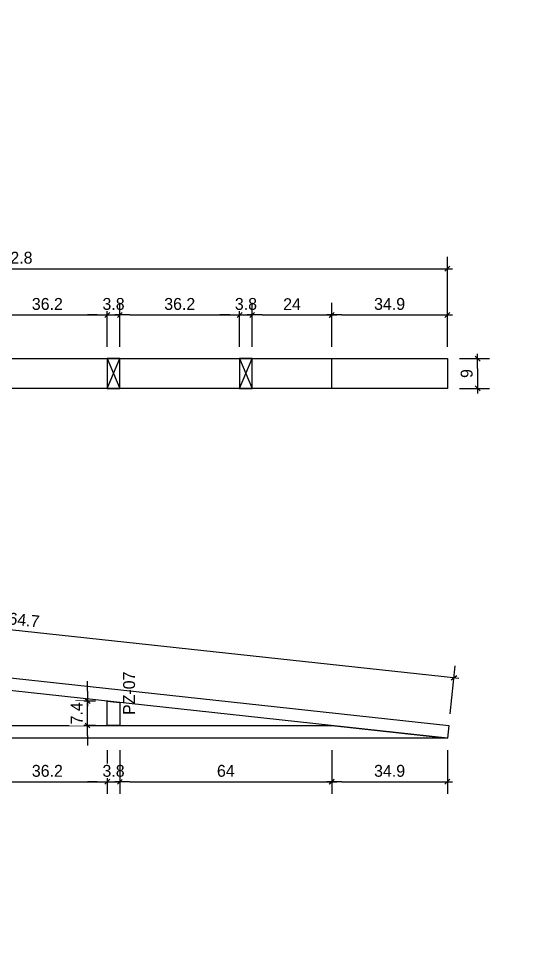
# Model space of a CAD drawing. Header units: millimetres. Extents: x 19458 to 19711, y 4351 to 4752.
# Drawn here: x 19500.92 to 19502.429, y 4520.102 to 4522.947 of the extents above; entities that cross this region are included whole.
import ezdxf

# ---------------------------------------------------------------- set-up
doc = ezdxf.new("R2010")
doc.units = ezdxf.units.MM
for name, color, linetype in [('0 @ 0.2', 7, 'Continuous'), ('cotas', 1, 'Continuous'), ('cotas @ 400', 1, 'Continuous'), ('cotas @ 500', 1, 'Continuous'), ('PANELES PARED', 2, 'Continuous'), ('TEXTO @ 0.2', 2, 'Continuous')]:
    doc.layers.add(name, color=color, linetype=linetype)
doc.styles.add('century gothic', font='GOTHIC.TTF')
doc.styles.add('COTAS SMC', font='GOTHIC.TTF')
doc.dimstyles.new('ANOTATIVE 100 SMCONSTRUCCIONES', dxfattribs={"dimscale": 0, "dimtxt": 0.18, "dimasz": 0.15, "dimexe": 0.18, "dimexo": 0.09, "dimgap": 0.1, "dimtad": 1, "dimzin": 0, "dimdsep": 46, "dimtxsty": 'century gothic', "dimblk1": 'FLECHA1', "dimblk2": 'FLECHA1', "dimsah": 1, "dimcen": 0.18, "dimdle": 0.075, "dimclrd": 1, "dimclre": 1, "dimclrt": 2, "dimaunit": 1, "dimadec": 0, "dimazin": 0, "dimtfac": 0.75, "dimtix": 1, "dimtmove": 2, "dimatfit": 3, "dimfxl": 0.09, "dimtvp": 1.5, "dimtfill": 1, "dimtolj": 1, "dimtzin": 0, "dimarcsym": 0})
doc.dimstyles.new('ANOTATIVE CM SMCONSTRUCCIONES', dxfattribs={"dimscale": 0, "dimtxt": 0.18, "dimasz": 0.15, "dimexe": 0.18, "dimexo": 0.18, "dimgap": 0.07, "dimtad": 1, "dimdec": 1, "dimlfac": 100, "dimdsep": 46, "dimtxsty": 'century gothic', "dimblk1": 'FLECHA1', "dimblk2": 'FLECHA1', "dimsah": 1, "dimcen": 0.18, "dimdle": 0.075, "dimclrd": 1, "dimclre": 1, "dimclrt": 2, "dimaunit": 1, "dimadec": 0, "dimazin": 2, "dimtfac": 0.75, "dimtdec": 1, "dimtix": 1, "dimtmove": 2, "dimatfit": 3, "dimfxl": 0.09, "dimtvp": 1.5, "dimtfill": 1, "dimtolj": 1, "dimtzin": 0, "dimarcsym": 0})
doc.dimstyles.new('PIES SMCONSTRUCCIONES', dxfattribs={"dimscale": 0, "dimtxt": 0.18, "dimasz": 0.2, "dimexe": 0.18, "dimexo": 0, "dimgap": 0.1, "dimtad": 1, "dimdec": 0, "dimlfac": 39.370079, "dimzin": 0, "dimdsep": 46, "dimlunit": 4, "dimtxsty": 'COTAS SMC', "dimblk1": 'FLECHA1', "dimblk2": 'FLECHA1', "dimsah": 1, "dimcen": 0.2, "dimdle": 0.075, "dimclrd": 1, "dimclre": 1, "dimclrt": 2, "dimaunit": 1, "dimadec": 0, "dimazin": 0, "dimtfac": 0.75, "dimtdec": 0, "dimtix": 1, "dimtmove": 2, "dimatfit": 3, "dimfxl": 0.09, "dimtvp": 1.5, "dimtfill": 1, "dimtolj": 1, "dimtzin": 0, "dimarcsym": 0})

# ---------------------------------------------------------------- blocks, each defined once
blk = doc.blocks.new('FLECHA1')
at = {"color": 4}
blk.add_line((-0.246176, -0.248081), (0.248081, 0.25), dxfattribs=at)
at = {"color": 1}
blk.add_line((-1, 0), (0.496162, 0), dxfattribs=at)
blk = doc.blocks.new('*D574')
at = {"layer": 'cotas', "color": 1, "lineweight": -2, "transparency": 16777216}
for p, q in [((19614.326, 4625.8448), (19614.326, 4700.8448)), ((19570.9836, 4550.8448), (19524.326, 4550.8448)), ((19614.326, 4548.4298), (19614.326, 4550.8448)), ((19570.5339, 4548.4298), (19524.326, 4548.4298)), ((19614.326, 4473.4298), (19614.326, 4398.4298))]:
    blk.add_line(p, q, dxfattribs=at)
at = {"layer": 'Defpoints', "color": 0, "transparency": 16777216}
for p in [(19614.326, 4550.8448), (19615.9836, 4550.8448), (19615.5339, 4548.4298)]:
    blk.add_point(p, dxfattribs=at)
at = {"layer": 'cotas', "color": 1, "lineweight": -2, "transparency": 16777216, "xscale": 75, "yscale": 75, "zscale": 75}
for p, rotation in [((19614.326, 4550.8448), 270), ((19614.326, 4548.4298), 90)]:
    blk.add_blockref('FLECHA1', p, dxfattribs=dict(at, rotation=rotation))
at = {"layer": 'cotas', "color": 2, "transparency": 16777216, "insert": (19517.3376, 4549.6373), "char_height": 90, "attachment_point": 5, "rotation": 90, "style": 'century gothic', "bg_fill": 3, "box_fill_scale": 1.1, "bg_fill_color": 256, "bg_fill_true_color": 13158600, "bg_fill_transparency": 0}
blk.add_mtext('\\A1;2.42', dxfattribs=at)
blk = doc.blocks.new('*D626')
at = {"layer": 'cotas', "color": 1, "lineweight": -2, "transparency": 16777216}
for p, q in [((19614.326, 4610.8448), (19614.326, 4670.8448)), ((19579.9836, 4550.8448), (19542.326, 4550.8448)), ((19614.326, 4548.4298), (19614.326, 4550.8448)), ((19579.5339, 4548.4298), (19542.326, 4548.4298)), ((19614.326, 4488.4298), (19614.326, 4428.4298))]:
    blk.add_line(p, q, dxfattribs=at)
at = {"layer": 'Defpoints', "color": 0, "transparency": 16777216}
for p in [(19614.326, 4550.8448), (19615.9836, 4550.8448), (19615.5339, 4548.4298)]:
    blk.add_point(p, dxfattribs=at)
at = {"layer": 'cotas', "color": 1, "lineweight": -2, "transparency": 16777216, "xscale": 60, "yscale": 60, "zscale": 60}
for p, rotation in [((19614.326, 4550.8448), 270), ((19614.326, 4548.4298), 90)]:
    blk.add_blockref('FLECHA1', p, dxfattribs=dict(at, rotation=rotation))
at = {"layer": 'cotas', "color": 2, "transparency": 16777216, "insert": (19536.7353, 4549.6373), "char_height": 72, "attachment_point": 5, "rotation": 90, "style": 'century gothic', "bg_fill": 3, "box_fill_scale": 1.1, "bg_fill_color": 256, "bg_fill_true_color": 13158600, "bg_fill_transparency": 0}
blk.add_mtext('\\A1;2.42', dxfattribs=at)
blk = doc.blocks.new('*D629')
at = {"layer": 'cotas', "color": 1, "lineweight": -2, "transparency": 16777216}
for p, q in [((19620.0128, 4651.7533), (19620.0128, 4751.7533)), ((19620.4168, 4551.7533), (19530.0128, 4551.7533)), ((19620.0128, 4550.5333), (19620.0128, 4551.7533)), ((19620.4168, 4550.5333), (19530.0128, 4550.5333)), ((19620.0128, 4450.5333), (19620.0128, 4350.5333))]:
    blk.add_line(p, q, dxfattribs=at)
at = {"layer": 'Defpoints', "color": 0, "transparency": 16777216}
for p in [(19620.0128, 4551.7533), (19620.4168, 4551.7533), (19620.4168, 4550.5333)]:
    blk.add_point(p, dxfattribs=at)
at = {"layer": 'cotas', "color": 1, "lineweight": -2, "transparency": 16777216, "xscale": 100, "yscale": 100, "zscale": 100}
for p, rotation in [((19620.0128, 4551.7533), 270), ((19620.0128, 4550.5333), 90)]:
    blk.add_blockref('FLECHA1', p, dxfattribs=dict(at, rotation=rotation))
at = {"layer": 'cotas', "color": 2, "transparency": 16777216, "insert": (19523.8809, 4551.1433), "char_height": 90, "attachment_point": 5, "rotation": 90, "style": 'COTAS SMC', "bg_fill": 3, "box_fill_scale": 1.1, "bg_fill_color": 256, "bg_fill_true_color": 13158600, "bg_fill_transparency": 0}
blk.add_mtext("\\A1;4'", dxfattribs=at)
blk = doc.blocks.new('*D679')
at = {"layer": 'cotas', "color": 1, "lineweight": -2, "transparency": 16777216}
for p, q in [((19620.0128, 4631.7533), (19620.0128, 4711.7533)), ((19620.4168, 4551.7533), (19548.0128, 4551.7533)), ((19620.0128, 4550.5333), (19620.0128, 4551.7533)), ((19620.4168, 4550.5333), (19548.0128, 4550.5333)), ((19620.0128, 4470.5333), (19620.0128, 4390.5333))]:
    blk.add_line(p, q, dxfattribs=at)
at = {"layer": 'Defpoints', "color": 0, "transparency": 16777216}
for p in [(19620.0128, 4551.7533), (19620.4168, 4551.7533), (19620.4168, 4550.5333)]:
    blk.add_point(p, dxfattribs=at)
at = {"layer": 'cotas', "color": 1, "lineweight": -2, "transparency": 16777216, "xscale": 80, "yscale": 80, "zscale": 80}
for p, rotation in [((19620.0128, 4551.7533), 270), ((19620.0128, 4550.5333), 90)]:
    blk.add_blockref('FLECHA1', p, dxfattribs=dict(at, rotation=rotation))
at = {"layer": 'cotas', "color": 2, "transparency": 16777216, "insert": (19543.1073, 4551.1433), "char_height": 72, "attachment_point": 5, "rotation": 90, "style": 'COTAS SMC', "bg_fill": 3, "box_fill_scale": 1.1, "bg_fill_color": 256, "bg_fill_true_color": 13158600, "bg_fill_transparency": 0}
blk.add_mtext("\\A1;4'", dxfattribs=at)
blk = doc.blocks.new('PL01')
at = {"layer": 'PANELES PARED'}
for points in [[(19444.5314, 4507.1723), (19447.1592, 4507.4581), (19447.1592, 4507.4963), (19444.5273, 4507.2101), (19444.5314, 4507.1723)], [(19444.5314, 4507.1723), (19447.1592, 4507.1723), (19447.1592, 4507.2103), (19444.8809, 4507.2103), (19444.5314, 4507.1723)]]:
    blk.add_lwpolyline(points, dxfattribs=at)
for points in [[(19447.1212, 4507.2103), (19447.1592, 4507.2103), (19447.1592, 4507.4581), (19447.1212, 4507.4539)], [(19446.7212, 4507.2103), (19446.7592, 4507.2103), (19446.7592, 4507.4146), (19446.7212, 4507.4104)], [(19446.3212, 4507.2103), (19446.3592, 4507.2103), (19446.3592, 4507.3711), (19446.3212, 4507.3669)], [(19445.9212, 4507.2103), (19445.9592, 4507.2103), (19445.9592, 4507.3276), (19445.9212, 4507.3234)], [(19445.5212, 4507.2103), (19445.5592, 4507.2103), (19445.5592, 4507.2841), (19445.5212, 4507.2799)]]:
    blk.add_lwpolyline(points, close=True, dxfattribs=at)
blk = doc.blocks.new('*D291')
at = {"color": 1, "lineweight": -2, "transparency": 16777216}
for p, q in [((19502.2512, 4521.9201), (19502.3424, 4521.9201)), ((19502.3064, 4521.8901), (19502.3064, 4521.8601)), ((19502.2512, 4521.8301), (19502.3424, 4521.8301))]:
    blk.add_line(p, q, dxfattribs=at)
at = {"layer": 'Defpoints', "color": 0, "transparency": 16777216}
for p in [(19502.2152, 4521.9201), (19502.2152, 4521.8301), (19502.3064, 4521.8301)]:
    blk.add_point(p, dxfattribs=at)
at = {"color": 1, "lineweight": -2, "transparency": 16777216, "xscale": 0.03, "yscale": 0.03, "zscale": 0.03}
for p, rotation in [((19502.3064, 4521.9201), 90), ((19502.3064, 4521.8301), 270)]:
    blk.add_blockref('FLECHA1', p, dxfattribs=dict(at, rotation=rotation))
at = {"color": 2, "transparency": 16777216, "insert": (19502.2735, 4521.8751), "char_height": 0.036, "attachment_point": 5, "rotation": 90, "style": 'century gothic', "bg_fill": 3, "box_fill_scale": 1.1, "bg_fill_color": 256, "bg_fill_true_color": 13158600, "bg_fill_transparency": 0}
blk.add_mtext('\\A1;9', dxfattribs=at)
blk = doc.blocks.new('PZ1')
at = {"layer": 'PANELES PARED'}
for p, q in [((19503.9863, 4507.8495), (19504.0243, 4507.7595)), ((19503.9863, 4507.7595), (19504.0243, 4507.8495))]:
    blk.add_line(p, q, dxfattribs=at)
blk.add_lwpolyline([(19503.9863, 4507.7595), (19504.0243, 4507.7595), (19504.0243, 4507.8495), (19503.9863, 4507.8495)], close=True, dxfattribs=at)
blk = doc.blocks.new('*D299')
at = {"color": 1, "lineweight": -2, "transparency": 16777216}
for p, q in [((19500.8254, 4521.9561), (19500.8254, 4522.0883)), ((19501.1874, 4521.9561), (19501.1874, 4522.0883)), ((19500.8554, 4522.0523), (19501.1574, 4522.0523))]:
    blk.add_line(p, q, dxfattribs=at)
at = {"layer": 'Defpoints', "color": 0, "transparency": 16777216}
for p in [(19501.1874, 4522.0523), (19500.8254, 4521.9201), (19501.1874, 4521.9201)]:
    blk.add_point(p, dxfattribs=at)
at = {"color": 1, "lineweight": -2, "transparency": 16777216, "xscale": 0.03, "yscale": 0.03, "zscale": 0.03, "rotation": 180}
blk.add_blockref('FLECHA1', (19500.8254, 4522.0523), dxfattribs=at)
at = {"color": 1, "lineweight": -2, "transparency": 16777216, "xscale": 0.03, "yscale": 0.03, "zscale": 0.03}
blk.add_blockref('FLECHA1', (19501.1874, 4522.0523), dxfattribs=at)
at = {"color": 2, "transparency": 16777216, "insert": (19501.0064, 4522.0852), "char_height": 0.036, "attachment_point": 5, "style": 'century gothic', "bg_fill": 3, "box_fill_scale": 1.1, "bg_fill_color": 256, "bg_fill_true_color": 13158600, "bg_fill_transparency": 0}
blk.add_mtext('\\A1;36.2', dxfattribs=at)
blk = doc.blocks.new('*D300')
at = {"color": 1, "lineweight": -2, "transparency": 16777216}
for p, q in [((19501.1874, 4521.9561), (19501.1874, 4522.0883)), ((19501.2254, 4521.9561), (19501.2254, 4522.0883)), ((19501.1574, 4522.0523), (19501.1274, 4522.0523)), ((19501.1874, 4522.0523), (19501.2254, 4522.0523)), ((19501.2554, 4522.0523), (19501.2854, 4522.0523))]:
    blk.add_line(p, q, dxfattribs=at)
at = {"layer": 'Defpoints', "color": 0, "transparency": 16777216}
for p in [(19501.1874, 4521.9201), (19501.2254, 4521.9201)]:
    blk.add_point(p, dxfattribs=at)
at = {"color": 1, "lineweight": -2, "transparency": 16777216, "xscale": 0.03, "yscale": 0.03, "zscale": 0.03}
blk.add_blockref('FLECHA1', (19501.1874, 4522.0523), dxfattribs=at)
at = {"color": 1, "lineweight": -2, "transparency": 16777216, "xscale": 0.03, "yscale": 0.03, "zscale": 0.03, "rotation": 180}
blk.add_blockref('FLECHA1', (19501.2254, 4522.0523), dxfattribs=at)
at = {"color": 2, "transparency": 16777216, "insert": (19501.2064, 4522.0852), "char_height": 0.036, "attachment_point": 5, "style": 'century gothic', "bg_fill": 3, "box_fill_scale": 1.1, "bg_fill_color": 256, "bg_fill_true_color": 13158600, "bg_fill_transparency": 0}
blk.add_mtext('\\A1;3.8', dxfattribs=at)
at = {"layer": 'Defpoints', "color": 0, "transparency": 16777216}
blk.add_point((19501.2254, 4522.0523), dxfattribs=at)
blk = doc.blocks.new('*D301')
at = {"color": 1, "lineweight": -2, "transparency": 16777216}
for p, q in [((19501.2254, 4521.9561), (19501.2254, 4522.0883)), ((19501.5874, 4521.9561), (19501.5874, 4522.0883)), ((19501.2554, 4522.0523), (19501.5574, 4522.0523))]:
    blk.add_line(p, q, dxfattribs=at)
at = {"layer": 'Defpoints', "color": 0, "transparency": 16777216}
for p in [(19501.5874, 4522.0523), (19501.2254, 4521.9201), (19501.5874, 4521.9201)]:
    blk.add_point(p, dxfattribs=at)
at = {"color": 1, "lineweight": -2, "transparency": 16777216, "xscale": 0.03, "yscale": 0.03, "zscale": 0.03, "rotation": 180}
blk.add_blockref('FLECHA1', (19501.2254, 4522.0523), dxfattribs=at)
at = {"color": 1, "lineweight": -2, "transparency": 16777216, "xscale": 0.03, "yscale": 0.03, "zscale": 0.03}
blk.add_blockref('FLECHA1', (19501.5874, 4522.0523), dxfattribs=at)
at = {"color": 2, "transparency": 16777216, "insert": (19501.4064, 4522.0852), "char_height": 0.036, "attachment_point": 5, "style": 'century gothic', "bg_fill": 3, "box_fill_scale": 1.1, "bg_fill_color": 256, "bg_fill_true_color": 13158600, "bg_fill_transparency": 0}
blk.add_mtext('\\A1;36.2', dxfattribs=at)
blk = doc.blocks.new('*D302')
at = {"color": 1, "lineweight": -2, "transparency": 16777216}
for p, q in [((19501.5874, 4521.9561), (19501.5874, 4522.0883)), ((19501.6254, 4521.9561), (19501.6254, 4522.0883)), ((19501.5574, 4522.0523), (19501.5274, 4522.0523)), ((19501.5874, 4522.0523), (19501.6254, 4522.0523)), ((19501.6554, 4522.0523), (19501.6854, 4522.0523))]:
    blk.add_line(p, q, dxfattribs=at)
at = {"layer": 'Defpoints', "color": 0, "transparency": 16777216}
for p in [(19501.5874, 4521.9201), (19501.6254, 4521.9201)]:
    blk.add_point(p, dxfattribs=at)
at = {"color": 1, "lineweight": -2, "transparency": 16777216, "xscale": 0.03, "yscale": 0.03, "zscale": 0.03}
blk.add_blockref('FLECHA1', (19501.5874, 4522.0523), dxfattribs=at)
at = {"color": 1, "lineweight": -2, "transparency": 16777216, "xscale": 0.03, "yscale": 0.03, "zscale": 0.03, "rotation": 180}
blk.add_blockref('FLECHA1', (19501.6254, 4522.0523), dxfattribs=at)
at = {"color": 2, "transparency": 16777216, "insert": (19501.6064, 4522.0852), "char_height": 0.036, "attachment_point": 5, "style": 'century gothic', "bg_fill": 3, "box_fill_scale": 1.1, "bg_fill_color": 256, "bg_fill_true_color": 13158600, "bg_fill_transparency": 0}
blk.add_mtext('\\A1;3.8', dxfattribs=at)
at = {"layer": 'Defpoints', "color": 0, "transparency": 16777216}
blk.add_point((19501.6254, 4522.0523), dxfattribs=at)
blk = doc.blocks.new('*D303')
at = {"color": 1, "lineweight": -2, "transparency": 16777216}
for p, q in [((19501.6254, 4521.9561), (19501.6254, 4522.0883)), ((19501.8658, 4521.9561), (19501.8658, 4522.0883)), ((19501.6554, 4522.0523), (19501.8358, 4522.0523))]:
    blk.add_line(p, q, dxfattribs=at)
at = {"layer": 'Defpoints', "color": 0, "transparency": 16777216}
for p in [(19501.8658, 4522.0523), (19501.6254, 4521.9201), (19501.8658, 4521.9201)]:
    blk.add_point(p, dxfattribs=at)
at = {"color": 1, "lineweight": -2, "transparency": 16777216, "xscale": 0.03, "yscale": 0.03, "zscale": 0.03, "rotation": 180}
blk.add_blockref('FLECHA1', (19501.6254, 4522.0523), dxfattribs=at)
at = {"color": 1, "lineweight": -2, "transparency": 16777216, "xscale": 0.03, "yscale": 0.03, "zscale": 0.03}
blk.add_blockref('FLECHA1', (19501.8658, 4522.0523), dxfattribs=at)
at = {"color": 2, "transparency": 16777216, "insert": (19501.7456, 4522.0847), "char_height": 0.036, "attachment_point": 5, "style": 'century gothic', "bg_fill": 3, "box_fill_scale": 1.1, "bg_fill_color": 256, "bg_fill_true_color": 13158600, "bg_fill_transparency": 0}
blk.add_mtext('\\A1;24', dxfattribs=at)
blk = doc.blocks.new('*D304')
at = {"color": 1, "lineweight": -2, "transparency": 16777216}
for p, q in [((19499.5874, 4521.9561), (19499.5874, 4522.228)), ((19502.2152, 4521.9561), (19502.2152, 4522.228)), ((19499.6174, 4522.192), (19502.1852, 4522.192))]:
    blk.add_line(p, q, dxfattribs=at)
at = {"layer": 'Defpoints', "color": 0, "transparency": 16777216}
for p in [(19502.2152, 4522.192), (19499.5874, 4521.9201), (19502.2152, 4521.9201)]:
    blk.add_point(p, dxfattribs=at)
at = {"color": 1, "lineweight": -2, "transparency": 16777216, "xscale": 0.03, "yscale": 0.03, "zscale": 0.03, "rotation": 180}
blk.add_blockref('FLECHA1', (19499.5874, 4522.192), dxfattribs=at)
at = {"color": 1, "lineweight": -2, "transparency": 16777216, "xscale": 0.03, "yscale": 0.03, "zscale": 0.03}
blk.add_blockref('FLECHA1', (19502.2152, 4522.192), dxfattribs=at)
at = {"color": 2, "transparency": 16777216, "insert": (19500.9013, 4522.2249), "char_height": 0.036, "attachment_point": 5, "style": 'century gothic', "bg_fill": 3, "box_fill_scale": 1.1, "bg_fill_color": 256, "bg_fill_true_color": 13158600, "bg_fill_transparency": 0}
blk.add_mtext('\\A1;262.8', dxfattribs=at)
blk = doc.blocks.new('*D319')
at = {"color": 1, "lineweight": -2, "transparency": 16777216}
for p, q in [((19501.8658, 4521.9561), (19501.8658, 4522.0883)), ((19502.2152, 4521.9561), (19502.2152, 4522.0883)), ((19501.8958, 4522.0523), (19502.1852, 4522.0523))]:
    blk.add_line(p, q, dxfattribs=at)
at = {"layer": 'Defpoints', "color": 0, "transparency": 16777216}
for p in [(19502.2152, 4522.0523), (19501.8658, 4521.9201), (19502.2152, 4521.9201)]:
    blk.add_point(p, dxfattribs=at)
at = {"color": 1, "lineweight": -2, "transparency": 16777216, "xscale": 0.03, "yscale": 0.03, "zscale": 0.03, "rotation": 180}
blk.add_blockref('FLECHA1', (19501.8658, 4522.0523), dxfattribs=at)
at = {"color": 1, "lineweight": -2, "transparency": 16777216, "xscale": 0.03, "yscale": 0.03, "zscale": 0.03}
blk.add_blockref('FLECHA1', (19502.2152, 4522.0523), dxfattribs=at)
at = {"color": 2, "transparency": 16777216, "insert": (19502.0405, 4522.0852), "char_height": 0.036, "attachment_point": 5, "style": 'century gothic', "bg_fill": 3, "box_fill_scale": 1.1, "bg_fill_color": 256, "bg_fill_true_color": 13158600, "bg_fill_transparency": 0}
blk.add_mtext('\\A1;34.9', dxfattribs=at)
blk = doc.blocks.new('*D324')
at = {"color": 1, "lineweight": -2, "transparency": 16777216}
for p, q in [((19499.5913, 4521.1328), (19499.6071, 4521.2776)), ((19499.633, 4521.2386), (19502.2052, 4520.9588)), ((19502.2232, 4520.8466), (19502.2389, 4520.9914))]:
    blk.add_line(p, q, dxfattribs=at)
at = {"layer": 'Defpoints', "color": 0, "transparency": 16777216}
for p in [(19499.5874, 4521.097), (19502.2351, 4520.9556), (19502.2193, 4520.8108)]:
    blk.add_point(p, dxfattribs=at)
at = {"color": 1, "lineweight": -2, "transparency": 16777216, "xscale": 0.03, "yscale": 0.03, "zscale": 0.03}
for p, rotation in [((19499.6032, 4521.2418), 173.7933425462391), ((19502.2351, 4520.9556), 353.7933425462391)]:
    blk.add_blockref('FLECHA1', p, dxfattribs=dict(at, rotation=rotation))
at = {"color": 2, "transparency": 16777216, "insert": (19500.9227, 4521.1314), "char_height": 0.036, "attachment_point": 5, "rotation": 353.7933, "style": 'century gothic', "bg_fill": 3, "box_fill_scale": 1.1, "bg_fill_color": 256, "bg_fill_true_color": 13158600, "bg_fill_transparency": 0}
blk.add_mtext('\\A1;264.7', dxfattribs=at)
blk = doc.blocks.new('*D332')
at = {"color": 1, "lineweight": -2, "transparency": 16777216}
for p, q in [((19500.8254, 4520.737), (19500.8254, 4520.6049)), ((19501.1874, 4520.737), (19501.1874, 4520.6049)), ((19500.8554, 4520.6409), (19501.1574, 4520.6409))]:
    blk.add_line(p, q, dxfattribs=at)
at = {"layer": 'Defpoints', "color": 0, "transparency": 16777216}
for p in [(19500.8254, 4520.773), (19501.1874, 4520.773), (19501.1874, 4520.6409)]:
    blk.add_point(p, dxfattribs=at)
at = {"color": 1, "lineweight": -2, "transparency": 16777216, "xscale": 0.03, "yscale": 0.03, "zscale": 0.03, "rotation": 180}
blk.add_blockref('FLECHA1', (19500.8254, 4520.6409), dxfattribs=at)
at = {"color": 1, "lineweight": -2, "transparency": 16777216, "xscale": 0.03, "yscale": 0.03, "zscale": 0.03}
blk.add_blockref('FLECHA1', (19501.1874, 4520.6409), dxfattribs=at)
at = {"color": 2, "transparency": 16777216, "insert": (19501.0064, 4520.6738), "char_height": 0.036, "attachment_point": 5, "style": 'century gothic', "bg_fill": 3, "box_fill_scale": 1.1, "bg_fill_color": 256, "bg_fill_true_color": 13158600, "bg_fill_transparency": 0}
blk.add_mtext('\\A1;36.2', dxfattribs=at)
blk = doc.blocks.new('*D333')
at = {"color": 1, "lineweight": -2, "transparency": 16777216}
for p, q in [((19501.1874, 4520.737), (19501.1874, 4520.6049)), ((19501.2254, 4520.737), (19501.2254, 4520.6049)), ((19501.1574, 4520.6409), (19501.1274, 4520.6409)), ((19501.1874, 4520.6409), (19501.2254, 4520.6409)), ((19501.2554, 4520.6409), (19501.2854, 4520.6409))]:
    blk.add_line(p, q, dxfattribs=at)
at = {"layer": 'Defpoints', "color": 0, "transparency": 16777216}
for p in [(19501.1874, 4520.773), (19501.2254, 4520.773)]:
    blk.add_point(p, dxfattribs=at)
at = {"color": 1, "lineweight": -2, "transparency": 16777216, "xscale": 0.03, "yscale": 0.03, "zscale": 0.03}
blk.add_blockref('FLECHA1', (19501.1874, 4520.6409), dxfattribs=at)
at = {"color": 1, "lineweight": -2, "transparency": 16777216, "xscale": 0.03, "yscale": 0.03, "zscale": 0.03, "rotation": 180}
blk.add_blockref('FLECHA1', (19501.2254, 4520.6409), dxfattribs=at)
at = {"color": 2, "transparency": 16777216, "insert": (19501.2064, 4520.6738), "char_height": 0.036, "attachment_point": 5, "style": 'century gothic', "bg_fill": 3, "box_fill_scale": 1.1, "bg_fill_color": 256, "bg_fill_true_color": 13158600, "bg_fill_transparency": 0}
blk.add_mtext('\\A1;3.8', dxfattribs=at)
at = {"layer": 'Defpoints', "color": 0, "transparency": 16777216}
blk.add_point((19501.2254, 4520.6409), dxfattribs=at)
blk = doc.blocks.new('*D334')
at = {"color": 1, "lineweight": -2, "transparency": 16777216}
for p, q in [((19501.2254, 4520.737), (19501.2254, 4520.6049)), ((19501.8658, 4520.737), (19501.8658, 4520.6049)), ((19501.2554, 4520.6409), (19501.8358, 4520.6409))]:
    blk.add_line(p, q, dxfattribs=at)
at = {"layer": 'Defpoints', "color": 0, "transparency": 16777216}
for p in [(19501.2254, 4520.773), (19501.8658, 4520.773), (19501.8658, 4520.6409)]:
    blk.add_point(p, dxfattribs=at)
at = {"color": 1, "lineweight": -2, "transparency": 16777216, "xscale": 0.03, "yscale": 0.03, "zscale": 0.03, "rotation": 180}
blk.add_blockref('FLECHA1', (19501.2254, 4520.6409), dxfattribs=at)
at = {"color": 1, "lineweight": -2, "transparency": 16777216, "xscale": 0.03, "yscale": 0.03, "zscale": 0.03}
blk.add_blockref('FLECHA1', (19501.8658, 4520.6409), dxfattribs=at)
at = {"color": 2, "transparency": 16777216, "insert": (19501.5456, 4520.6738), "char_height": 0.036, "attachment_point": 5, "style": 'century gothic', "bg_fill": 3, "box_fill_scale": 1.1, "bg_fill_color": 256, "bg_fill_true_color": 13158600, "bg_fill_transparency": 0}
blk.add_mtext('\\A1;64', dxfattribs=at)
blk = doc.blocks.new('*D335')
at = {"color": 1, "lineweight": -2, "transparency": 16777216}
for p, q in [((19501.8658, 4520.737), (19501.8658, 4520.6049)), ((19502.2152, 4520.737), (19502.2152, 4520.6049)), ((19501.8958, 4520.6409), (19502.1852, 4520.6409))]:
    blk.add_line(p, q, dxfattribs=at)
at = {"layer": 'Defpoints', "color": 0, "transparency": 16777216}
for p in [(19501.8658, 4520.773), (19502.2152, 4520.773), (19502.2152, 4520.6409)]:
    blk.add_point(p, dxfattribs=at)
at = {"color": 1, "lineweight": -2, "transparency": 16777216, "xscale": 0.03, "yscale": 0.03, "zscale": 0.03, "rotation": 180}
blk.add_blockref('FLECHA1', (19501.8658, 4520.6409), dxfattribs=at)
at = {"color": 1, "lineweight": -2, "transparency": 16777216, "xscale": 0.03, "yscale": 0.03, "zscale": 0.03}
blk.add_blockref('FLECHA1', (19502.2152, 4520.6409), dxfattribs=at)
at = {"color": 2, "transparency": 16777216, "insert": (19502.0405, 4520.6738), "char_height": 0.036, "attachment_point": 5, "style": 'century gothic', "bg_fill": 3, "box_fill_scale": 1.1, "bg_fill_color": 256, "bg_fill_true_color": 13158600, "bg_fill_transparency": 0}
blk.add_mtext('\\A1;34.9', dxfattribs=at)
blk = doc.blocks.new('*D555')
at = {"color": 1, "lineweight": -2, "transparency": 16777216}
for p, q in [((19501.1278, 4520.9148), (19501.1278, 4520.9448)), ((19501.1514, 4520.8848), (19501.0918, 4520.8848)), ((19501.1278, 4520.811), (19501.1278, 4520.8848)), ((19501.1514, 4520.811), (19501.0918, 4520.811)), ((19501.1278, 4520.781), (19501.1278, 4520.751))]:
    blk.add_line(p, q, dxfattribs=at)
at = {"layer": 'Defpoints', "color": 0, "transparency": 16777216}
for p in [(19501.1874, 4520.8848), (19501.1874, 4520.811)]:
    blk.add_point(p, dxfattribs=at)
at = {"color": 1, "lineweight": -2, "transparency": 16777216, "xscale": 0.03, "yscale": 0.03, "zscale": 0.03}
for p, rotation in [((19501.1278, 4520.8848), 270), ((19501.1278, 4520.811), 90)]:
    blk.add_blockref('FLECHA1', p, dxfattribs=dict(at, rotation=rotation))
at = {"color": 2, "transparency": 16777216, "insert": (19501.0949, 4520.8479), "char_height": 0.036, "attachment_point": 5, "rotation": 90, "style": 'century gothic', "bg_fill": 3, "box_fill_scale": 1.1, "bg_fill_color": 256, "bg_fill_true_color": 13158600, "bg_fill_transparency": 0}
blk.add_mtext('\\A1;7.4', dxfattribs=at)
at = {"layer": 'Defpoints', "color": 0, "transparency": 16777216}
blk.add_point((19501.1278, 4520.8848), dxfattribs=at)
blk = doc.blocks.new('*U734')
at = {"layer": 'cotas @ 500'}
dim = blk.add_linear_dim(base=(19614.3260382735, 4550.8448237801), p1=(19615.5338597089, 4548.4298237801), p2=(19615.9836080801, 4550.8448237801), angle=90, dimstyle='ANOTATIVE 100 SMCONSTRUCCIONES', override={"dimscale": 500, "dimtix": 1, "dimtofl": 1, "dimtmove": 1, "dimatfit": 1}, dxfattribs=at)
dim.commit()
dim.dimension.update_dxf_attribs({"geometry": '*D574', "text_midpoint": (19517.3375950376, 4549.6373237801)})
at = {"layer": 'cotas @ 400'}
dim = blk.add_linear_dim(base=(19614.3260382735, 4550.8448237801), p1=(19615.5338597089, 4548.4298237801), p2=(19615.9836080801, 4550.8448237801), angle=90, dimstyle='ANOTATIVE 100 SMCONSTRUCCIONES', override={"dimscale": 400, "dimtix": 1, "dimtofl": 1, "dimtmove": 1, "dimatfit": 1}, dxfattribs=at)
dim.commit()
dim.dimension.update_dxf_attribs({"geometry": '*D626', "text_midpoint": (19536.7352836848, 4549.6373237801)})
blk = doc.blocks.new('*U736')
at = {"layer": 'cotas @ 500'}
dim = blk.add_linear_dim(base=(19620.0128, 4551.7533), p1=(19620.4168, 4550.5333), p2=(19620.4168, 4551.7533), angle=90, dimstyle='PIES SMCONSTRUCCIONES', override={"dimscale": 500, "dimtix": 1, "dimtofl": 1, "dimtmove": 2, "dimatfit": 3}, dxfattribs=at)
dim.commit()
dim.dimension.update_dxf_attribs({"geometry": '*D629', "text_midpoint": (19523.8809, 4551.1433)})
at = {"layer": 'cotas @ 400'}
dim = blk.add_linear_dim(base=(19620.0128, 4551.7533), p1=(19620.4168, 4550.5333), p2=(19620.4168, 4551.7533), angle=90, dimstyle='PIES SMCONSTRUCCIONES', override={"dimscale": 400, "dimtix": 1, "dimtofl": 1, "dimtmove": 2, "dimatfit": 3}, dxfattribs=at)
dim.commit()
dim.dimension.update_dxf_attribs({"geometry": '*D679', "text_midpoint": (19543.1073, 4551.1433)})

msp = doc.modelspace()

# ---------------------------------------------------------------- block references
at = {"layer": 'cotas'}
msp.add_blockref('*U734', (0, 0), dxfattribs=at)

# ---------------------------------------------------------------- next in the draw order: block references
msp.add_blockref('*U736', (0, 0), dxfattribs=at)

# ---------------------------------------------------------------- next in the draw order: linework, layer by layer
at = {"layer": 'PANELES PARED'}
msp.add_lwpolyline([(19499.5874, 4521.9201), (19502.2152, 4521.9201), (19502.2152, 4521.8301), (19499.5874, 4521.8301)], close=True, dxfattribs=at)

# ---------------------------------------------------------------- next in the draw order: block references
for p in [(-2.7989, 14.0707), (-2.3989, 14.0707)]:
    msp.add_blockref('PZ1', p)
at = {"xscale": -1}
msp.add_blockref('PL01', (38946.7466, 13.6007), dxfattribs=at)

# ---------------------------------------------------------------- next in the draw order: dimensions: what is measured, and where the dimension line sits
at = {"layer": '0 @ 0.2'}
for base, p1, p2, picture, middle in [((19501.1874, 4522.0523), (19500.8254, 4521.9201), (19501.1874, 4521.9201), '*D299', (19501.0064, 4522.0852)), ((19501.1874, 4520.6409), (19500.8254, 4520.773), (19501.1874, 4520.773), '*D332', (19501.0064, 4520.6738))]:
    dim = msp.add_linear_dim(base=base, p1=p1, p2=p2, dimstyle='ANOTATIVE CM SMCONSTRUCCIONES', override={"dimscale": 0.2, "dimtix": 1, "dimtofl": 1, "dimtmove": 2, "dimatfit": 3}, dxfattribs=at)
    dim.commit()
    dim.dimension.update_dxf_attribs({"geometry": picture, "text_midpoint": middle})
dim = msp.add_linear_dim(base=(19502.3064, 4521.8301), p1=(19502.2152, 4521.9201), p2=(19502.2152, 4521.8301), angle=90, dimstyle='ANOTATIVE CM SMCONSTRUCCIONES', override={"dimscale": 0.2, "dimtix": 1, "dimtofl": 1, "dimtmove": 2, "dimatfit": 3}, dxfattribs=at)
dim.commit()
dim.dimension.update_dxf_attribs({"geometry": '*D291', "text_midpoint": (19502.2735, 4521.8751)})
dim = msp.add_aligned_dim(p1=(19499.5874, 4521.097), p2=(19502.2193, 4520.8108), distance=0.1457, dimstyle='ANOTATIVE CM SMCONSTRUCCIONES', override={"dimscale": 0.2, "dimtix": 1, "dimtofl": 1, "dimtmove": 2, "dimatfit": 3}, dxfattribs=at)
dim.commit()
dim.dimension.update_dxf_attribs({"geometry": '*D324', "text_midpoint": (19500.9227, 4521.1314)})

# ---------------------------------------------------------------- next in the draw order: texts
at = {"layer": 'TEXTO @ 0.2', "color": 2, "insert": (19501.2353, 4520.843), "char_height": 0.036, "width": 0.095414, "attachment_point": 1, "rotation": 90, "style": 'century gothic'}
msp.add_mtext('PZ-07 ', dxfattribs=at)

# ---------------------------------------------------------------- next in the draw order: dimensions: what is measured, and where the dimension line sits
at = {"layer": '0 @ 0.2'}
for base, p1, p2, picture, middle in [((19501.2254, 4522.0523), (19501.1874, 4521.9201), (19501.2254, 4521.9201), '*D300', (19501.2064, 4522.0852)), ((19501.2254, 4520.6409), (19501.1874, 4520.773), (19501.2254, 4520.773), '*D333', (19501.2064, 4520.6738))]:
    dim = msp.add_linear_dim(base=base, p1=p1, p2=p2, dimstyle='ANOTATIVE CM SMCONSTRUCCIONES', override={"dimscale": 0.2, "dimtix": 1, "dimtofl": 1, "dimtmove": 2, "dimatfit": 3}, dxfattribs=at)
    dim.commit()
    dim.dimension.update_dxf_attribs({"geometry": picture, "text_midpoint": middle})

# ---------------------------------------------------------------- next in the draw order: dimensions: what is measured, and where the dimension line sits
for base, p1, p2, picture, middle in [((19501.5874, 4522.0523), (19501.2254, 4521.9201), (19501.5874, 4521.9201), '*D301', (19501.4064, 4522.0852)), ((19501.8658, 4520.6409), (19501.2254, 4520.773), (19501.8658, 4520.773), '*D334', (19501.5456, 4520.6738))]:
    dim = msp.add_linear_dim(base=base, p1=p1, p2=p2, dimstyle='ANOTATIVE CM SMCONSTRUCCIONES', override={"dimscale": 0.2, "dimtix": 1, "dimtofl": 1, "dimtmove": 2, "dimatfit": 3}, dxfattribs=at)
    dim.commit()
    dim.dimension.update_dxf_attribs({"geometry": picture, "text_midpoint": middle})
at = {"layer": '0 @ 0.2', "color": 250}
dim = msp.add_linear_dim(base=(19501.1278, 4520.8848), p1=(19501.1874, 4520.811), p2=(19501.1874, 4520.8848), angle=90, dimstyle='ANOTATIVE CM SMCONSTRUCCIONES', override={"dimscale": 0.2, "dimtix": 1, "dimtofl": 1, "dimtmove": 2, "dimatfit": 3}, dxfattribs=at)
dim.commit()
dim.dimension.update_dxf_attribs({"geometry": '*D555', "text_midpoint": (19501.0949, 4520.8479)})

# ---------------------------------------------------------------- next in the draw order: dimensions: what is measured, and where the dimension line sits
at = {"layer": '0 @ 0.2'}
for base, p1, p2, picture, middle in [((19501.6254, 4522.0523), (19501.5874, 4521.9201), (19501.6254, 4521.9201), '*D302', (19501.6064, 4522.0852)), ((19502.2152, 4520.6409), (19501.8658, 4520.773), (19502.2152, 4520.773), '*D335', (19502.0405, 4520.6738))]:
    dim = msp.add_linear_dim(base=base, p1=p1, p2=p2, dimstyle='ANOTATIVE CM SMCONSTRUCCIONES', override={"dimscale": 0.2, "dimtix": 1, "dimtofl": 1, "dimtmove": 2, "dimatfit": 3}, dxfattribs=at)
    dim.commit()
    dim.dimension.update_dxf_attribs({"geometry": picture, "text_midpoint": middle})

# ---------------------------------------------------------------- next in the draw order: dimensions: what is measured, and where the dimension line sits
dim = msp.add_linear_dim(base=(19501.8658, 4522.0523), p1=(19501.6254, 4521.9201), p2=(19501.8658, 4521.9201), dimstyle='ANOTATIVE CM SMCONSTRUCCIONES', override={"dimscale": 0.2, "dimtix": 1, "dimtofl": 1, "dimtmove": 2, "dimatfit": 3}, dxfattribs=at)
dim.commit()
dim.dimension.update_dxf_attribs({"geometry": '*D303', "text_midpoint": (19501.7456, 4522.0847)})

# ---------------------------------------------------------------- next in the draw order: dimensions: what is measured, and where the dimension line sits
dim = msp.add_linear_dim(base=(19502.2152, 4522.192), p1=(19499.5874, 4521.9201), p2=(19502.2152, 4521.9201), dimstyle='ANOTATIVE CM SMCONSTRUCCIONES', override={"dimscale": 0.2, "dimtix": 1, "dimtofl": 1, "dimtmove": 2, "dimatfit": 3}, dxfattribs=at)
dim.commit()
dim.dimension.update_dxf_attribs({"geometry": '*D304', "text_midpoint": (19500.9013, 4522.2249)})

# ---------------------------------------------------------------- next in the draw order: linework, layer by layer
at = {"layer": 'PANELES PARED'}
msp.add_line((19501.8658, 4521.8301), (19501.8658, 4521.9201), dxfattribs=at)

# ---------------------------------------------------------------- next in the draw order: dimensions: what is measured, and where the dimension line sits
at = {"layer": '0 @ 0.2'}
dim = msp.add_linear_dim(base=(19502.2152, 4522.0523), p1=(19501.8658, 4521.9201), p2=(19502.2152, 4521.9201), dimstyle='ANOTATIVE CM SMCONSTRUCCIONES', override={"dimscale": 0.2, "dimtix": 1, "dimtofl": 1, "dimtmove": 2, "dimatfit": 3}, dxfattribs=at)
dim.commit()
dim.dimension.update_dxf_attribs({"geometry": '*D319', "text_midpoint": (19502.0405, 4522.0852)})

doc.saveas('drawing.dxf')
